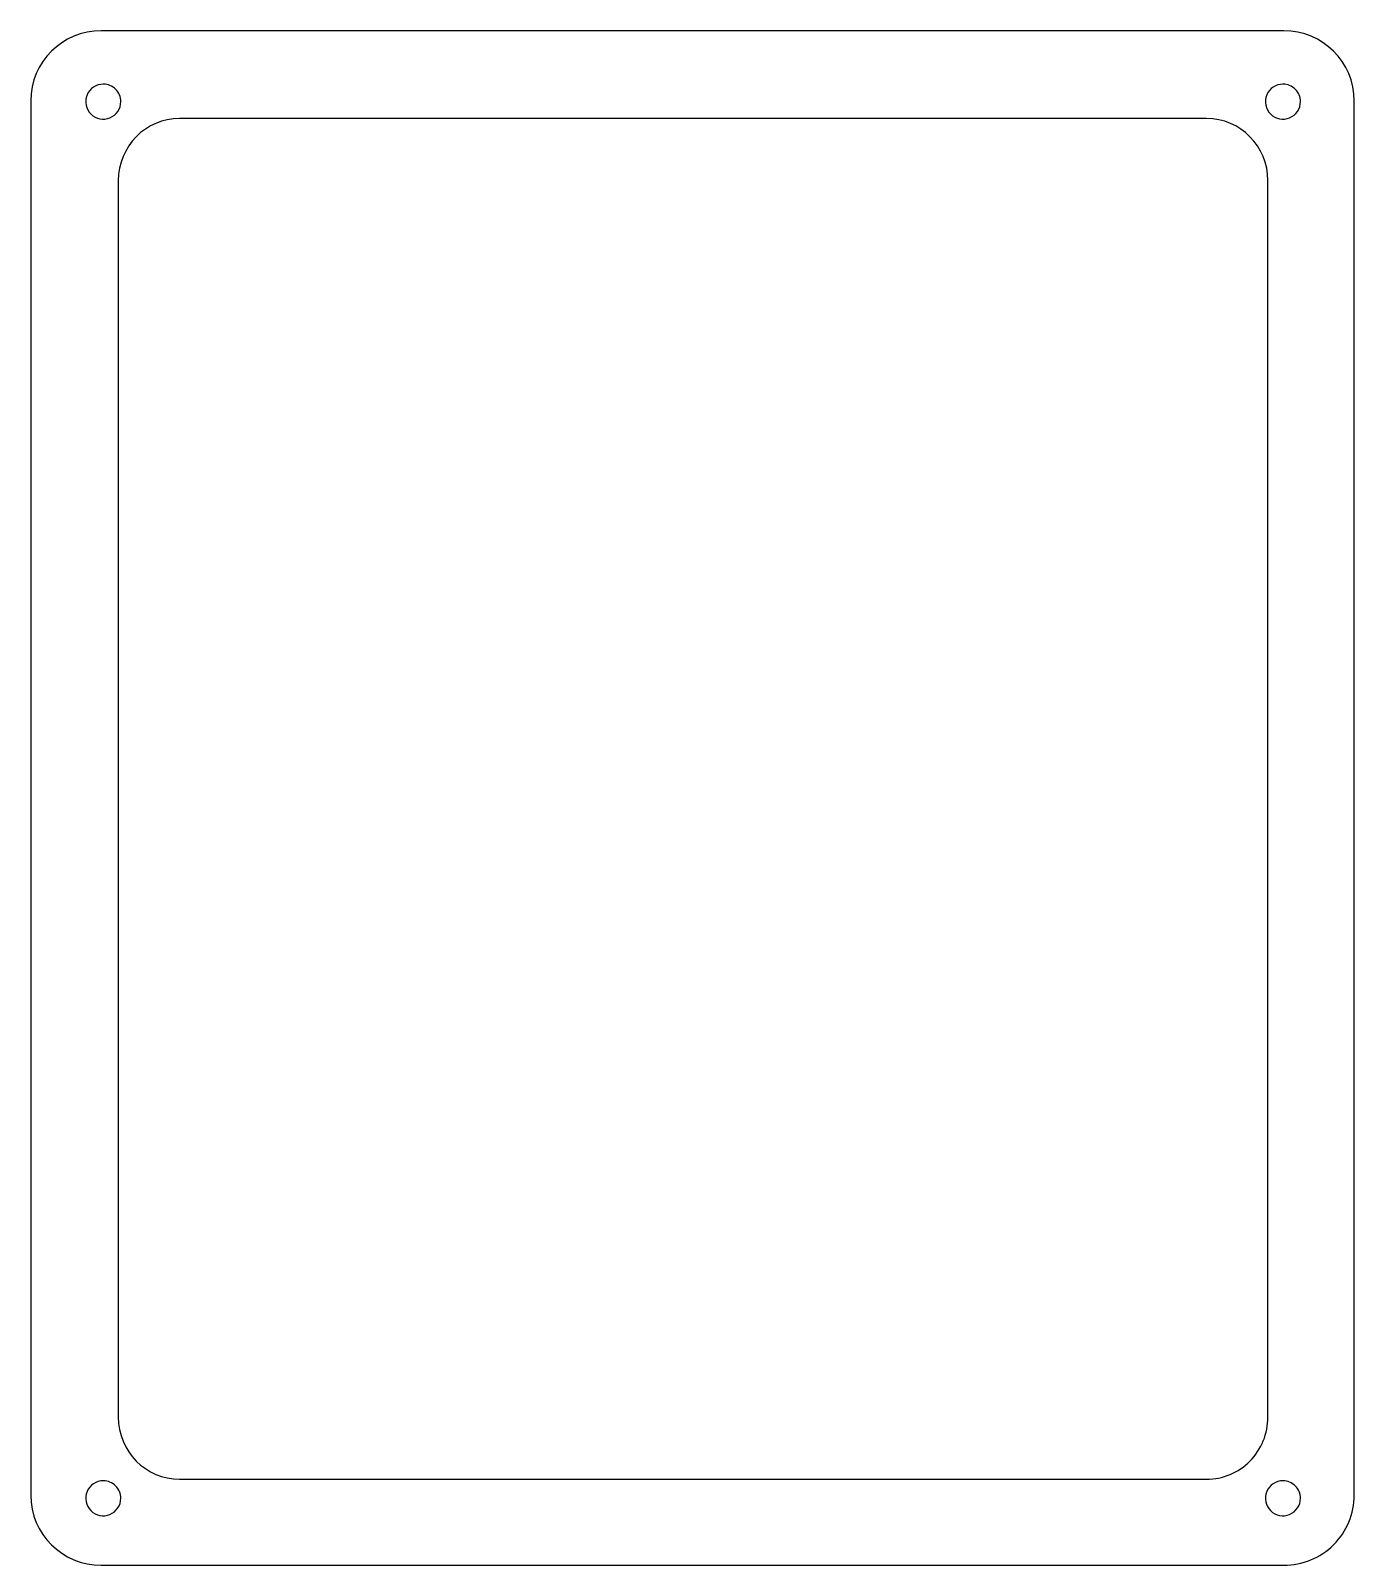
# Model space of a CAD drawing. Extents: x 2294882 to 5499610, y 1315169 to 5030425.
import ezdxf

# ---------------------------------------------------------------- set-up
doc = ezdxf.new("R2010")
doc.units = 0
doc.layers.get('0').update_dxf_attribs({"linetype": 'CONTINUOUS'})

msp = doc.modelspace()

# ---------------------------------------------------------------- linework, layer by layer
at = {"color": 7}
for p, q in [((5328691.599584, 5030423.419566), (2465801.033714, 5030423.419566)), ((2470689.774624, 4901017.217475), (2470689.774624, 4901017.217475)), ((5326869.366368, 4901017.217475), (5326869.366368, 4901017.217475)), ((2294882.193961, 4860583.207715), (2294882.193961, 1485008.863439)), ((5499610.439338, 1485008.863439), (5499610.439338, 4860583.207715)), ((5142020.855788, 4817946.041955), (2655481.458132, 4817946.041955)), ((2507031.344839, 4667345.057259), (2507031.344839, 1674150.367854)), ((5290470.969081, 1674150.367854), (5290470.969081, 4667345.057259)), ((2655481.458132, 1523549.383159), (5142020.855788, 1523549.383159)), ((2470689.774624, 1519804.520717), (2470689.774624, 1519804.520717)), ((5326869.366368, 1519804.520717), (5326869.366368, 1519804.520717)), ((2465801.033714, 1315168.651588), (5328691.599584, 1315168.651588))]:
    msp.add_line(p, q, dxfattribs=at)
for points in [[(2465801.033714, 5030424.75689), (2371404.947362, 5030424.01831), (2294882.193961, 4954383.58296), (2294882.193961, 4860583.20772)], [(5499609.09352, 4860583.207715), (5499609.09352, 4954382.844376), (5423086.942662, 5030422.680986), (5328691.599584, 5030423.419566)], [(2431578.837167, 4874884.124558), (2425026.435256, 4859065.226997), (2428648.299017, 4840856.888277), (2440755.559046, 4828749.628248)], [(2470689.774624, 4901017.217475), (2453567.523287, 4901017.217475), (2438131.239078, 4890703.022118), (2431578.837167, 4874884.124558)], [(2500623.990202, 4888618.059404), (2492684.94262, 4896557.106986), (2481917.283386, 4901017.217475), (2470689.774624, 4901017.217475)], [(2513023.148273, 4858683.843826), (2513023.148273, 4869911.352588), (2508563.037784, 4880679.011822), (2500623.990202, 4888618.059404)], [(5287758.428911, 4874884.124558), (5281206.027, 4859065.226997), (5284827.890761, 4840856.888277), (5296935.15079, 4828749.628248)], [(5326869.366368, 4901017.217475), (5309747.115032, 4901017.217475), (5294310.830823, 4890703.022118), (5287758.428911, 4874884.124558)], [(5356803.581946, 4888618.059404), (5348864.534365, 4896557.106986), (5338096.875131, 4901017.217475), (5326869.366368, 4901017.217475)], [(5369202.740018, 4858683.843826), (5369202.740018, 4869911.352588), (5364742.629528, 4880679.011822), (5356803.581946, 4888618.059404)], [(2486890.055356, 4819572.906369), (2502708.952916, 4826125.30828), (2513023.148273, 4841561.592489), (2513023.148273, 4858683.843826)], [(5343069.6471, 4819572.906369), (5358888.544661, 4826125.30828), (5369202.740018, 4841561.592489), (5369202.740018, 4858683.843826)], [(2440755.559046, 4828749.628248), (2452862.819075, 4816642.368219), (2471071.157795, 4813020.504458), (2486890.055356, 4819572.906369)], [(2655481.458132, 4817947.227789), (2573494.535371, 4817946.572875), (2507031.344839, 4750519.876242), (2507031.344839, 4667345.057264)], [(5290469.800182, 4667345.057259), (5290469.800182, 4750519.221324), (5224007.132985, 4817945.38704), (5142020.855788, 4817946.041955)], [(5296935.15079, 4828749.628248), (5309042.41082, 4816642.368219), (5327250.74954, 4813020.504458), (5343069.6471, 4819572.906369)], [(2507031.344839, 1674150.367854), (2507031.990393, 1590976.011972), (2573494.991848, 1523550.038067), (2655481.458132, 1523549.383159)], [(5246990.937565, 1567659.390323), (5274830.734192, 1595902.553583), (5290470.969081, 1634208.503327), (5290470.969081, 1674150.367854)], [(5142020.855788, 1523549.383159), (5181392.273752, 1523549.383159), (5219151.140938, 1539416.227062), (5246990.937565, 1567659.390323)], [(2431578.837167, 1493671.427799), (2425026.435256, 1477852.530238), (2428648.299017, 1459644.191518), (2440755.559046, 1447536.931489)], [(2470689.774624, 1519804.520717), (2453567.523287, 1519804.520717), (2438131.239078, 1509490.325359), (2431578.837167, 1493671.427799)], [(2500623.990202, 1507405.362645), (2492684.94262, 1515344.410227), (2481917.283386, 1519804.520717), (2470689.774624, 1519804.520717)], [(2513023.148273, 1477471.147067), (2513023.148273, 1488698.65583), (2508563.037784, 1499466.315063), (2500623.990202, 1507405.362645)], [(5287758.428911, 1493671.427799), (5281206.027, 1477852.530238), (5284827.890761, 1459644.191518), (5296935.15079, 1447536.931489)], [(5326869.366368, 1519804.520717), (5309747.115032, 1519804.520717), (5294310.830823, 1509490.325359), (5287758.428911, 1493671.427799)], [(5356803.581946, 1507405.362645), (5348864.534365, 1515344.410227), (5338096.875131, 1519804.520717), (5326869.366368, 1519804.520717)], [(5369202.740018, 1477471.147067), (5369202.740018, 1488698.65583), (5364742.629528, 1499466.315063), (5356803.581946, 1507405.362645)], [(2294882.193961, 1485008.863439), (2294882.937223, 1391209.010456), (2371405.47293, 1315169.390161), (2465801.033714, 1315168.651588)], [(2486890.055356, 1438360.20961), (2502708.952916, 1444912.611522), (2513023.148273, 1460348.895731), (2513023.148273, 1477471.147067)], [(5343069.6471, 1438360.20961), (5358888.544661, 1444912.611522), (5369202.740018, 1460348.895731), (5369202.740018, 1477471.147067)], [(5449549.470207, 1364913.697921), (5481602.970422, 1396764.916167), (5499610.439338, 1439964.438619), (5499610.439338, 1485008.863439)], [(2440755.559046, 1447536.931489), (2452862.819075, 1435429.67146), (2471071.157795, 1431807.807699), (2486890.055356, 1438360.20961)], [(5296935.15079, 1447536.931489), (5309042.41082, 1435429.67146), (5327250.74954, 1431807.807699), (5343069.6471, 1438360.20961)], [(5328691.599584, 1315168.651588), (5374022.094311, 1315168.651588), (5417495.969991, 1333062.479676), (5449549.470207, 1364913.697921)]]:
    msp.add_open_spline(points, degree=3, dxfattribs=at)

doc.saveas('drawing.dxf')
